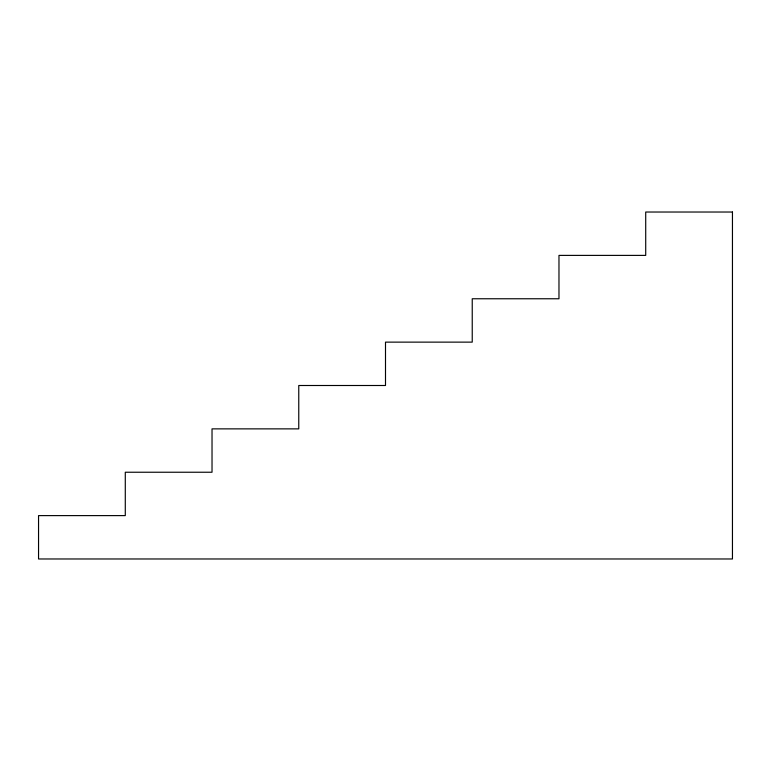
<?xml version="1.0" encoding="UTF-8"?>
<svg xmlns="http://www.w3.org/2000/svg" width="771" height="771" viewBox="0 0 771 771"><rect width="100%" height="100%" fill="white"/><g stroke="black" fill="none" stroke-linecap="round" stroke-linejoin="round"><path stroke-width="1.16" d="M732.45 212.025L645.712 212.025L645.712 255.394L558.975 255.394L558.975 298.762L472.238 298.762L472.238 342.131L385.5 342.131L385.5 385.5L298.762 385.5L298.762 428.869L212.025 428.869L212.025 472.238L125.287 472.238L125.287 515.606L38.55 515.606L38.55 558.975L732.45 558.975L732.45 212.025"/></g></svg>
